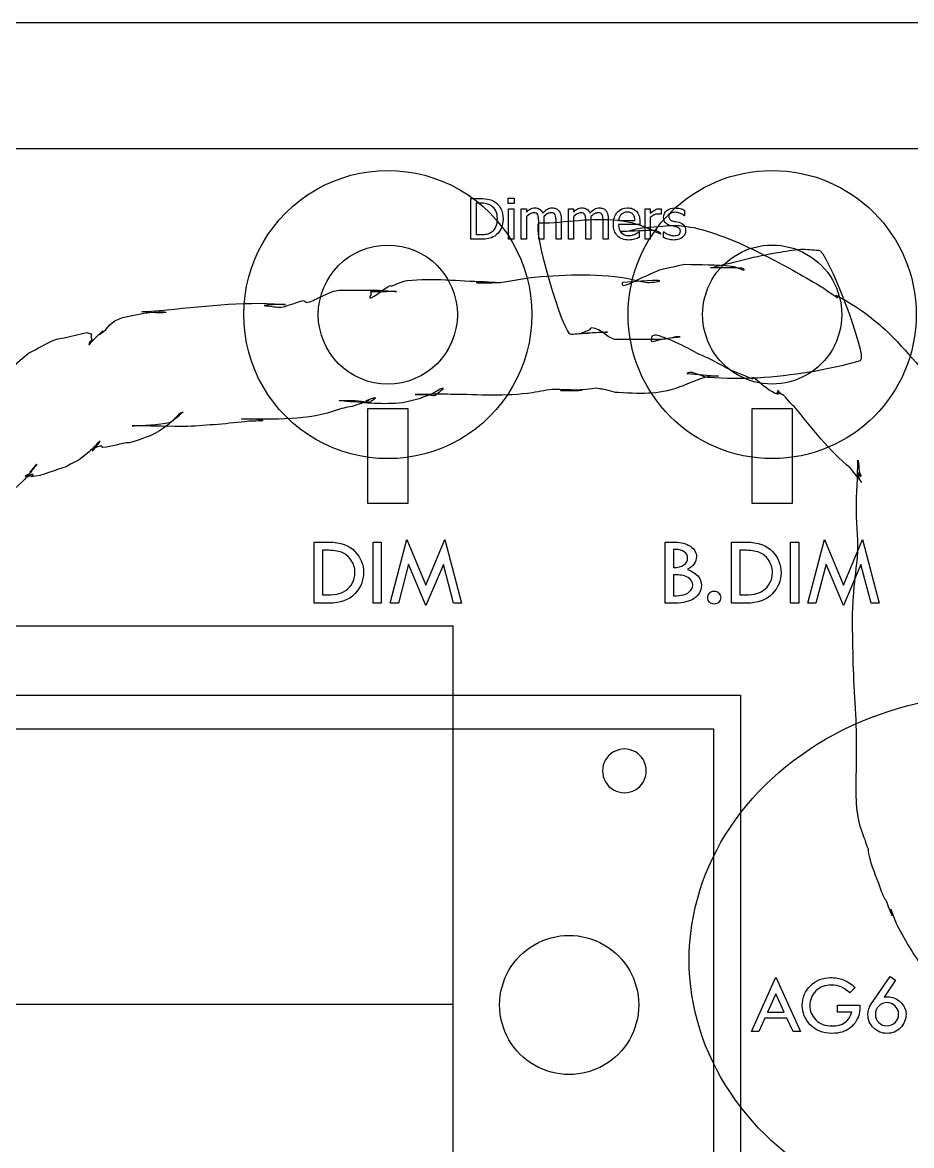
# Model space of a CAD drawing. Extents: x 0 to 339, y 0 to 211.
# Drawn here: x 191.9 to 236.6, y 153.9 to 210.4 of the extents above; entities that cross this region are included whole.
import ezdxf

# ---------------------------------------------------------------- set-up
doc = ezdxf.new("R2010")
doc.units = 0
doc.layers.add('Layer_1', color=7, linetype='CONTINUOUS')

msp = doc.modelspace()

# ---------------------------------------------------------------- linework, layer by layer
at = {"layer": 'Layer_1', "color": 7}
for p, q in [((0.13229, 210.418888), (338.58731, 210.418888)), ((209.256347, 190.985261), (211.256347, 190.985261)), ((209.256347, 186.211565), (209.256347, 190.985261)), ((211.256347, 190.985261), (211.256347, 186.211565)), ((228.597335, 190.985261), (230.597335, 190.985261)), ((228.597335, 186.211565), (228.597335, 190.985261)), ((230.597335, 190.985261), (230.597335, 186.211565)), ((211.256347, 186.211565), (209.256347, 186.211565)), ((230.597335, 186.211565), (228.597335, 186.211565)), ((206.541328, 184.266211), (207.286502, 184.266211)), ((206.541328, 181.193871), (206.541328, 184.266211)), ((209.512378, 184.266211), (209.927168, 184.266211)), ((209.512378, 181.193871), (209.512378, 184.266211)), ((209.927168, 184.266211), (209.927168, 181.193871)), ((210.375719, 181.193871), (211.214944, 184.394021)), ((211.214944, 184.394021), (212.177159, 182.103031)), ((212.177159, 182.103031), (213.13214, 184.394021)), ((213.13214, 184.394021), (213.971365, 181.193871)), ((224.212303, 184.266211), (224.699439, 184.266211)), ((224.212303, 181.193871), (224.212303, 184.266211)), ((227.552323, 184.266211), (228.297497, 184.266211)), ((227.552323, 181.193871), (227.552323, 184.266211)), ((230.523374, 184.266211), (230.938163, 184.266211)), ((230.523374, 181.193871), (230.523374, 184.266211)), ((230.938163, 184.266211), (230.938163, 181.193871)), ((231.386714, 181.193871), (232.22594, 184.394021)), ((232.22594, 184.394021), (233.188155, 182.103031)), ((233.188155, 182.103031), (234.143135, 184.394021)), ((234.143135, 184.394021), (234.982361, 181.193871)), ((207.173162, 183.856271), (206.96094, 183.856241)), ((206.96094, 183.856241), (206.96094, 181.608661)), ((224.627092, 183.894831), (224.627092, 182.985671)), ((224.627092, 183.894651), (224.627092, 183.894831)), ((228.184159, 183.856271), (227.971936, 183.856241)), ((227.971936, 183.856241), (227.971936, 181.608661)), ((211.299349, 183.164121), (210.785685, 181.193871)), ((212.177159, 181.075711), (211.299349, 183.164121)), ((213.052558, 183.149651), (212.177159, 181.075711)), ((213.561399, 181.193871), (213.052558, 183.149651)), ((232.310344, 183.164121), (231.796681, 181.193871)), ((233.188155, 181.075711), (232.310344, 183.164121)), ((234.063554, 183.149651), (233.188155, 181.075711)), ((234.572394, 181.193871), (234.063554, 183.149651)), ((224.627092, 182.621521), (224.627092, 181.570081)), ((224.769373, 182.621521), (224.627092, 182.621521)), ((206.96094, 181.608661), (206.98506, 181.608661)), ((224.627092, 181.570081), (224.660852, 181.570081)), ((226.357391, 181.476031), (226.357391, 181.476031)), ((227.971936, 181.608661), (227.996056, 181.608661)), ((207.291325, 181.193871), (206.541328, 181.193871)), ((209.927168, 181.193871), (209.512378, 181.193871)), ((210.785685, 181.193871), (210.375719, 181.193871)), ((213.971365, 181.193871), (213.561399, 181.193871)), ((224.71632, 181.193871), (224.212303, 181.193871)), ((228.30232, 181.193871), (227.552323, 181.193871)), ((230.938163, 181.193871), (230.523374, 181.193871)), ((231.796681, 181.193871), (231.386714, 181.193871)), ((234.982361, 181.193871), (234.572394, 181.193871)), ((228.549409, 159.634161), (229.781375, 162.368871)), ((229.781375, 162.368871), (231.025743, 159.634161)), ((234.593482, 161.051761), (235.533995, 162.410221)), ((235.808914, 162.220051), (235.230138, 161.374621)), ((235.533995, 162.410221), (235.808914, 162.220051)), ((233.769762, 161.847981), (233.503111, 161.585461)), ((233.769759, 161.847931), (233.769762, 161.847981)), ((229.781375, 161.544121), (229.357628, 160.607741)), ((230.205122, 160.607741), (229.781375, 161.544121)), ((235.331423, 161.382621), (235.407903, 161.386621)), ((229.357628, 160.607741), (230.205122, 160.607741)), ((232.893329, 160.607741), (232.893329, 160.967411)), ((232.893329, 160.967411), (234.015741, 160.967411)), ((233.604397, 160.607741), (232.893329, 160.607741)), ((229.223269, 160.308021), (228.923546, 159.634161)), ((230.341547, 160.308021), (229.223269, 160.308021)), ((230.649539, 159.634161), (230.341547, 160.308021)), ((235.957742, 160.506461), (235.957742, 160.506461)), ((228.923546, 159.634161), (228.549409, 159.634161)), ((231.025743, 159.634161), (230.649539, 159.634161))]:
    msp.add_line(p, q, dxfattribs=at)
at = {"layer": 'Layer_1', "color": 6}
for p, q in [((122.48033, 204.072506), (238.4753, 204.072506)), ((214.437209, 199.506736), (214.437209, 201.558635)), ((214.437209, 201.558635), (214.904364, 201.558635)), ((214.918142, 201.324328), (214.710059, 201.324328)), ((214.710059, 201.324328), (214.710059, 199.740962)), ((216.316849, 201.303695), (216.316849, 201.572412)), ((216.316849, 201.572412), (216.611749, 201.572412)), ((216.611749, 201.303695), (216.316849, 201.303695)), ((216.611749, 201.572412), (216.611749, 201.303695)), ((216.334768, 199.506733), (216.334768, 201.046001)), ((216.334768, 201.046001), (216.593839, 201.046001)), ((216.593839, 201.046001), (216.593839, 199.506733)), ((216.974201, 199.506717), (216.974201, 201.046001)), ((216.974201, 201.046001), (217.233273, 201.046001)), ((217.233273, 201.046001), (217.233273, 200.875125)), ((217.233273, 200.656001), (217.233273, 199.506717)), ((219.344425, 199.506717), (219.344425, 201.046001)), ((219.344425, 201.046001), (219.603496, 201.046001)), ((219.603496, 201.046001), (219.603496, 200.875125)), ((219.603496, 200.656001), (219.603496, 199.506717)), ((223.20291, 199.506736), (223.20291, 201.046001)), ((223.20291, 201.046001), (223.461981, 201.046001)), ((223.461981, 201.046001), (223.461981, 200.817247)), ((224.018708, 200.767638), (224.004928, 200.767638)), ((224.018707, 201.037706), (224.018708, 200.767638)), ((225.184522, 200.694594), (225.170742, 200.694594)), ((225.184522, 200.971579), (225.184522, 200.694594)), ((215.77115, 200.534713), (215.77115, 200.534715)), ((216.055026, 200.530616), (216.055026, 200.530615)), ((217.84791, 199.506728), (217.84791, 200.39694)), ((218.106981, 200.519586), (218.106981, 199.506728)), ((218.72153, 199.506733), (218.72153, 200.396945)), ((218.980619, 200.519593), (218.980619, 199.506735)), ((220.218134, 199.506728), (220.218134, 200.39694)), ((220.477205, 200.519586), (220.477205, 199.506728)), ((221.091755, 199.506733), (221.091755, 200.396945)), ((221.350843, 200.519593), (221.350843, 199.506735)), ((222.938329, 200.249497), (221.871728, 200.249497)), ((221.871738, 200.447939), (222.686145, 200.447933)), ((222.938329, 200.390057), (222.938329, 200.249497)), ((223.461983, 200.59952), (223.461983, 199.506736)), ((214.909876, 199.506736), (214.437209, 199.506736)), ((214.710059, 199.740962), (214.918142, 199.740962)), ((216.593839, 199.506733), (216.334768, 199.506733)), ((217.233273, 199.506717), (216.974201, 199.506717)), ((218.106981, 199.506728), (217.84791, 199.506728)), ((218.980619, 199.506735), (218.72153, 199.506733)), ((219.603496, 199.506717), (219.344425, 199.506717)), ((220.477205, 199.506728), (220.218134, 199.506728)), ((221.350843, 199.506735), (221.091755, 199.506733)), ((222.894236, 199.882934), (222.909396, 199.882934)), ((222.909396, 199.882934), (222.909396, 199.600436)), ((223.461983, 199.506736), (223.20291, 199.506736)), ((224.127574, 199.599056), (224.127574, 199.889822)), ((224.127574, 199.889822), (224.141354, 199.889822)), ((222.382985, 199.470916), (222.382977, 199.470904)), ((224.638835, 199.469515), (224.638826, 199.469526)), ((150.02447, 180.058561), (213.52447, 180.058561)), ((213.52447, 180.066181), (213.52447, 103.868721)), ((133.51446, 176.568601), (228.00245, 176.568601)), ((228.00245, 176.568601), (228.00245, 103.416601)), ((150.02447, 161.018721), (213.52447, 161.018721))]:
    msp.add_line(p, q, dxfattribs=at)
at = {"layer": 'Layer_1', "color": 3}
for p, q in [((217.878861, 200.331236), (217.878861, 200.331236)), ((217.506332, 195.718723), (217.506332, 195.718723)), ((234.033145, 193.396991), (234.032565, 193.396171)), ((135.21533, 174.867691), (226.649893, 174.867691)), ((226.649893, 174.867691), (226.649893, 105.058639))]:
    msp.add_line(p, q, dxfattribs=at)
at = {"layer": 'Layer_1', "color": 1}
for p, q in [((213.756332, 195.718723), (213.756332, 195.718723)), ((233.097305, 195.718723), (233.097305, 195.718723)), ((222.161834, 173.857241), (222.161834, 173.857241)), ((222.881713, 160.977741), (222.881713, 160.977741))]:
    msp.add_line(p, q, dxfattribs=at)
at = {"layer": 'Layer_1', "color": 3}
for points in [[(206.631332, 201.997407), (208.87449, 203.292495), (211.638174, 203.292495), (213.881332, 201.997407)], [(222.347305, 195.718723), (222.347305, 199.722787), (225.593241, 202.968723), (229.597305, 202.968723)], [(229.597305, 202.968723), (233.601369, 202.968723), (236.847305, 199.722787), (236.847305, 195.718723)], [(203.006332, 195.718723), (203.006332, 198.308899), (204.388174, 200.702319), (206.631332, 201.997407)], [(213.881332, 201.997407), (216.12449, 200.702319), (217.506332, 198.308899), (217.506332, 195.718723)], [(218.155883, 200.327236), (219.458519, 200.380106), (220.770662, 200.643171), (222.072885, 200.42822)], [(219.492864, 194.714886), (219.095727, 194.600756), (217.481727, 200.217109), (217.878861, 200.331236)], [(217.878861, 200.331236), (217.971201, 200.329936), (218.06354, 200.328636), (218.155883, 200.327236)], [(222.072885, 200.42822), (222.607661, 200.325093), (222.648592, 200.33964), (223.176124, 200.141291)], [(222.278677, 199.916322), (222.540011, 199.950662), (222.788648, 200.062777), (223.051334, 200.084466)], [(223.051334, 200.084466), (224.915824, 200.23841), (224.505256, 200.257097), (225.673667, 200.094936)], [(223.176124, 200.141291), (223.342824, 200.078611), (223.503318, 200.000472), (223.665592, 199.92709)], [(225.673667, 200.094936), (226.838297, 199.796653), (227.948152, 199.354751), (229.0175, 198.803809)], [(222.014898, 199.899282), (221.926828, 199.896682), (222.191319, 199.904882), (222.278677, 199.916322)], [(223.756549, 199.959292), (223.175998, 199.939292), (222.595547, 199.916162), (222.014898, 199.899282)], [(223.665592, 199.92709), (223.76874, 199.88044), (223.865792, 199.819609), (223.9723, 199.781251)], [(223.99904, 199.807001), (223.92542, 199.867751), (223.837379, 199.908528), (223.756549, 199.959292)], [(223.9723, 199.781251), (223.98394, 199.777051), (224.00858, 199.799131), (223.99904, 199.807001)], [(229.861272, 198.838987), (230.254848, 198.904287), (230.648455, 198.980645), (231.046738, 199.003773)], [(231.046738, 199.003773), (231.338631, 199.020723), (231.630734, 198.973723), (231.922731, 198.958693)], [(231.922731, 198.958693), (232.316002, 199.107922), (234.426417, 193.546221), (234.033145, 193.396991)], [(226.68832, 198.11748), (227.742769, 198.374841), (228.788863, 198.661059), (229.861272, 198.838987)], [(229.0175, 198.803809), (229.985695, 198.325546), (230.929244, 197.792573), (231.858487, 197.244873)], [(223.233605, 197.659855), (224.002238, 197.995), (223.817366, 197.942933), (224.521227, 198.104271)], [(224.521227, 198.104271), (224.750088, 198.156731), (224.980003, 198.204481), (225.209389, 198.254586)], [(225.209389, 198.254586), (225.989841, 198.223866), (226.772862, 198.232756), (227.550745, 198.162426)], [(226.505437, 198.07684), (226.443057, 198.07984), (226.627357, 198.10393), (226.68832, 198.11748)], [(228.075634, 198.05152), (227.553177, 198.08402), (227.028312, 198.05197), (226.505437, 198.07684)], [(227.550745, 198.162426), (227.720693, 198.147066), (227.872503, 198.048251), (228.035888, 197.99903)], [(228.035888, 197.99903), (228.082898, 197.98487), (228.151162, 197.93347), (228.180803, 197.97262)], [(228.180803, 197.97262), (228.207263, 198.00756), (228.119373, 198.0488), (228.075634, 198.05152)], [(209.349105, 196.565866), (209.417595, 196.425884), (210.376299, 197.332012), (210.446684, 197.154376)], [(210.446684, 197.154376), (210.710079, 197.247026), (210.959327, 197.401792), (211.236867, 197.432315)], [(211.236867, 197.432315), (212.51812, 197.573224), (213.821031, 197.404845), (215.103689, 197.380855)], [(214.704906, 197.329215), (214.623426, 197.328528), (214.867305, 197.314715), (214.948736, 197.311815)], [(215.90285, 197.319715), (215.503644, 197.309915), (215.104221, 197.332505), (214.704906, 197.329215)], [(214.948736, 197.311815), (215.13918, 197.305015), (215.329995, 197.317415), (215.520426, 197.310615)], [(215.103689, 197.380855), (215.248535, 197.370465), (215.393434, 197.360755), (215.53823, 197.349675)], [(215.520426, 197.310615), (216.33888, 197.360885), (217.131416, 197.579775), (217.950246, 197.628176)], [(215.53823, 197.349675), (215.659824, 197.340375), (216.024762, 197.322715), (215.90285, 197.319715)], [(217.950246, 197.628176), (219.583796, 197.760947), (221.267692, 197.806719), (222.871183, 197.421141)], [(222.065043, 197.331291), (222.031483, 197.328391), (222.044593, 197.263051), (222.054323, 197.230801)], [(223.216433, 197.351891), (223.695612, 197.271611), (225.074303, 197.592351), (222.065043, 197.331291)], [(222.112113, 197.175461), (222.505263, 197.279703), (222.861509, 197.497611), (223.233605, 197.659855)], [(222.871183, 197.421141), (222.986267, 197.398061), (223.100672, 197.371281), (223.216433, 197.351891)], [(231.858487, 197.244873), (232.291343, 196.993891), (232.100639, 197.114632), (232.643093, 196.733035)], [(206.766733, 196.567539), (208.080985, 197.134834), (207.287277, 196.883954), (209.679401, 196.953378)], [(209.405115, 196.770168), (209.410715, 196.699778), (209.318075, 196.629294), (209.349105, 196.565866)], [(210.677494, 196.881628), (210.244025, 196.867248), (209.810214, 196.866248), (209.376575, 196.858548)], [(209.376575, 196.858548), (209.386075, 196.829088), (209.402665, 196.801028), (209.405115, 196.770168)], [(209.679401, 196.953378), (209.79132, 196.956578), (210.294068, 196.901158), (210.409757, 196.892838)], [(210.409757, 196.892838), (210.498847, 196.886438), (210.76677, 196.884638), (210.677494, 196.881628)], [(222.054323, 197.230801), (222.062023, 197.205271), (222.092843, 197.193911), (222.112113, 197.175461)], [(232.643093, 196.733035), (232.724283, 196.675915), (232.792615, 196.596487), (232.884237, 196.558282)], [(232.884237, 196.558282), (232.931057, 196.538762), (232.702313, 196.680753), (232.807097, 196.689484)], [(232.807097, 196.689484), (232.970282, 196.601144), (233.133466, 196.512814), (233.296648, 196.424479)], [(196.918947, 195.567644), (199.050904, 196.116699), (200.034392, 195.671952), (197.915076, 195.85461)], [(198.372205, 195.88501), (200.433116, 196.05823), (202.484137, 196.376935), (204.560756, 196.261501)], [(204.035333, 196.182591), (203.935453, 196.171911), (204.234721, 196.157711), (204.333945, 196.142071)], [(204.560756, 196.261501), (205.712017, 196.184011), (204.802765, 196.264701), (204.035333, 196.182591)], [(204.333945, 196.142071), (204.589374, 196.101801), (204.824138, 196.059641), (205.082022, 196.132271)], [(205.082022, 196.132271), (205.390288, 196.220301), (205.686214, 196.35264), (205.999436, 196.420969)], [(205.999436, 196.420969), (206.017986, 196.424969), (206.166629, 196.332909), (206.184052, 196.332789)], [(206.184052, 196.332789), (206.355044, 196.331589), (206.677037, 196.524046), (206.766733, 196.567539)], [(233.296648, 196.424479), (234.17979, 195.926767), (234.972444, 195.287471), (235.686475, 194.567456)], [(195.778249, 194.723361), (196.242439, 195.040813), (196.25298, 195.396134), (196.918947, 195.567644)], [(197.915076, 195.85461), (197.762925, 195.86772), (198.219829, 195.87487), (198.372205, 195.88501)], [(206.631332, 189.440039), (204.388174, 190.735127), (203.006332, 193.128547), (203.006332, 195.718723)], [(217.506332, 195.718723), (217.506332, 193.128547), (216.12449, 190.735127), (213.881332, 189.440039)], [(229.597305, 188.468723), (225.593241, 188.468723), (222.347305, 191.714659), (222.347305, 195.718723)], [(236.847305, 195.718723), (236.847305, 191.714659), (233.601369, 188.468723), (229.597305, 188.468723)], [(220.523903, 195.055637), (220.486823, 195.056007), (220.390469, 194.942587), (220.371543, 194.930936)], [(221.861568, 194.468011), (221.377581, 194.388411), (220.997484, 195.05077), (220.523903, 195.055637)], [(192.1743, 193.770171), (192.637517, 193.995031), (193.060628, 194.291461), (193.548332, 194.469141)], [(193.548332, 194.469141), (193.680774, 194.517441), (193.825948, 194.518441), (193.963852, 194.547641)], [(193.963852, 194.547641), (194.344529, 194.628241), (194.720536, 194.729921), (195.101399, 194.809621)], [(195.101399, 194.809621), (195.419677, 194.711521), (195.315748, 194.825121), (195.335526, 194.556441)], [(195.355526, 194.464541), (195.323156, 194.376241), (195.188979, 194.312271), (195.212654, 194.221251)], [(195.335526, 194.556441), (195.337926, 194.525141), (195.366316, 194.493941), (195.355526, 194.464541)], [(195.376675, 194.383231), (195.555321, 194.557501), (195.734632, 194.731091), (195.913612, 194.905025)], [(195.913612, 194.905025), (195.868492, 194.844475), (195.715915, 194.680731), (195.778249, 194.723361)], [(219.884839, 194.741586), (219.75418, 194.732586), (219.623521, 194.723786), (219.492864, 194.714886)], [(220.24626, 194.880486), (219.691643, 194.691536), (220.071278, 194.839986), (221.305509, 194.832886)], [(220.998232, 194.819786), (220.627115, 194.796186), (220.255804, 194.768286), (219.884839, 194.741586)], [(220.371543, 194.930936), (220.333203, 194.907336), (220.288023, 194.897326), (220.24626, 194.880486)], [(221.305509, 194.832886), (221.408024, 194.832306), (221.100544, 194.825886), (220.998232, 194.819786)], [(224.169785, 194.473011), (223.400776, 194.448311), (222.630974, 194.470011), (221.861568, 194.468011)], [(223.549022, 194.628461), (223.423181, 194.091371), (223.502612, 194.538061), (224.959905, 194.591861)], [(224.154645, 194.560461), (223.953975, 194.630961), (223.740612, 194.767121), (223.549022, 194.628461)], [(225.347228, 194.030001), (224.951764, 194.216661), (224.567501, 194.415371), (224.154645, 194.560461)], [(224.825917, 194.601961), (224.603966, 194.581461), (224.392564, 194.480171), (224.169785, 194.473011)], [(224.959905, 194.591861), (225.004665, 194.593861), (224.870515, 194.606061), (224.825917, 194.601961)], [(235.686475, 194.567456), (236.72854, 193.467676), (237.736927, 192.329956), (238.590201, 191.074556)], [(195.212654, 194.221251), (195.231994, 194.146851), (195.321668, 194.329581), (195.376675, 194.383231)], [(226.372497, 193.517871), (225.329559, 194.019331), (226.548431, 193.373801), (225.347228, 194.030001)], [(191.189868, 192.815891), (192.174943, 193.827921), (190.741698, 192.549531), (192.1743, 193.770171)], [(228.298261, 192.609651), (227.616507, 192.828001), (227.013357, 193.209731), (226.372497, 193.517871)], [(234.032565, 193.396171), (232.352104, 192.906011), (230.607227, 192.650861), (228.863922, 192.520701)], [(225.503031, 192.809851), (225.441641, 192.813851), (225.265179, 192.765051), (225.326184, 192.757051)], [(225.326184, 192.757051), (225.849553, 192.688851), (226.378217, 192.670551), (226.904235, 192.627291)], [(225.810297, 192.724951), (225.70861, 192.755751), (225.609055, 192.802851), (225.503031, 192.809851)], [(226.325618, 192.560401), (226.145979, 192.576001), (225.982856, 192.672631), (225.810297, 192.724951)], [(226.904235, 192.627291), (226.279565, 192.664491), (225.686446, 192.362951), (225.118324, 192.138891)], [(228.863922, 192.520701), (227.963063, 192.495301), (227.376609, 192.468801), (226.325618, 192.560401)], [(228.611052, 192.463151), (228.506787, 192.511951), (228.402523, 192.560851), (228.298261, 192.609651)], [(228.623482, 192.544651), (228.597012, 192.551651), (228.615182, 192.490351), (228.611052, 192.463151)], [(228.838739, 192.399501), (228.769799, 192.451801), (228.706828, 192.521351), (228.623482, 192.544651)], [(229.865862, 191.710961), (229.458772, 191.846191), (229.170638, 192.147691), (228.838739, 192.399501)], [(209.532186, 191.516821), (208.492623, 191.139711), (210.08538, 191.640161), (208.697259, 191.171121)], [(212.639225, 191.815031), (212.095281, 191.540391), (211.591671, 191.393451), (210.99702, 191.275331)], [(212.114472, 191.700091), (211.961347, 191.699091), (211.502001, 191.695091), (211.655081, 191.699091)], [(211.655081, 191.699091), (212.809215, 191.729191), (212.448109, 191.483171), (212.888804, 191.857631)], [(213.449948, 191.700991), (213.005157, 191.733491), (212.559723, 191.702991), (212.114472, 191.700091)], [(212.985054, 192.006391), (212.865189, 191.951691), (212.756832, 191.874411), (212.639225, 191.815031)], [(212.888804, 191.857631), (212.942554, 191.905831), (213.010806, 191.941731), (213.050054, 192.002391)], [(213.050054, 192.002391), (213.061854, 192.020591), (213.004794, 192.015391), (212.985054, 192.006391)], [(217.53857, 191.784791), (216.184994, 191.583201), (214.81315, 191.694291), (213.449948, 191.700991)], [(218.675337, 191.955651), (218.296892, 191.937051), (217.911545, 191.844331), (217.53857, 191.784791)], [(219.173375, 191.929951), (219.007203, 191.934951), (218.841368, 191.963751), (218.675337, 191.955651)], [(219.475884, 191.907451), (219.311823, 191.903451), (218.819519, 191.895651), (218.983634, 191.896851)], [(218.983634, 191.896851), (219.323595, 191.898851), (219.663804, 191.896131), (220.003439, 191.911251)], [(219.570292, 191.922951), (219.437985, 191.924951), (219.305648, 191.925951), (219.173375, 191.929951)], [(220.686538, 192.008851), (220.284297, 191.945651), (219.882511, 191.918651), (219.475884, 191.907451)], [(220.003439, 191.911251), (220.147732, 191.917251), (219.714673, 191.919251), (219.570292, 191.922951)], [(221.352637, 191.900221), (220.934166, 191.990921), (221.066204, 191.967221), (220.686538, 192.008851)], [(221.844576, 191.789231), (221.676643, 191.796231), (221.516924, 191.864631), (221.352637, 191.900221)], [(225.118324, 192.138891), (223.944934, 191.682331), (223.226207, 191.727661), (221.844576, 191.789231)], [(229.872153, 191.897681), (229.819783, 191.935381), (230.01928, 191.809381), (229.996312, 191.749091)], [(229.996312, 191.749091), (229.976252, 191.696491), (229.892272, 191.792291), (229.840252, 191.813891)], [(229.840252, 191.813891), (229.848752, 191.779591), (229.899402, 191.699811), (229.865862, 191.710961)], [(230.098835, 191.675241), (230.015285, 191.740241), (229.958053, 191.835811), (229.872153, 191.897681)], [(230.139465, 191.689641), (230.128935, 191.699641), (230.110175, 191.666441), (230.098835, 191.675241)], [(230.715799, 191.070051), (230.497547, 191.251251), (230.346293, 191.497851), (230.139465, 191.689641)], [(199.271848, 190.293421), (199.431241, 190.330321), (200.538181, 191.322341), (199.543337, 190.490151)], [(208.186515, 191.351231), (208.064134, 191.361831), (207.697036, 191.381431), (207.819747, 191.387131)], [(208.697259, 191.171121), (208.337582, 191.049581), (208.151998, 191.054671), (207.817274, 190.957751)], [(207.819747, 191.387131), (209.621255, 191.470331), (209.045098, 191.057361), (209.631486, 191.527021)], [(210.99702, 191.275331), (210.042125, 191.182431), (209.125537, 191.269331), (208.186515, 191.351231)], [(209.631486, 191.527021), (209.598386, 191.524021), (209.563466, 191.528021), (209.532186, 191.516821)], [(233.537279, 187.993331), (232.45186, 188.873171), (231.608424, 190.004701), (230.715799, 191.070051)], [(199.725831, 190.672201), (199.558355, 190.512381), (199.400571, 190.341551), (199.222112, 190.194101)], [(199.543337, 190.490151), (199.638487, 190.584451), (199.733938, 190.678421), (199.828773, 190.773021)], [(199.828773, 190.773021), (199.862773, 190.806921), (199.760583, 190.705321), (199.725831, 190.672201)], [(207.817274, 190.957751), (206.233099, 190.363391), (204.55643, 190.452871), (202.890671, 190.466141)], [(202.890671, 190.466141), (203.233322, 190.448341), (203.592005, 190.517941), (203.91862, 190.412841)], [(199.541843, 190.092341), (195.444889, 190.152841), (198.263495, 190.060041), (199.271848, 190.293421)], [(199.222112, 190.194101), (198.609091, 189.687601), (198.008963, 189.489591), (197.263608, 189.271651)], [(200.170969, 190.092891), (199.96126, 190.092711), (199.751527, 190.088891), (199.541843, 190.092341)], [(203.257796, 190.348041), (202.229194, 190.236001), (201.205318, 190.133751), (200.170969, 190.092891)], [(203.91862, 190.412841), (204.12931, 190.345041), (203.477826, 190.372041), (203.257796, 190.348041)], [(195.450666, 188.973391), (195.141323, 188.517581), (195.908395, 189.453041), (195.777651, 189.350251)], [(195.777651, 189.350251), (195.576949, 189.192451), (195.426163, 188.978031), (195.229088, 188.815731)], [(213.881332, 189.440039), (211.638174, 188.144951), (208.87449, 188.144951), (206.631332, 189.440039)], [(195.229088, 188.815731), (194.639551, 188.330201), (194.769438, 188.446011), (194.06581, 188.058701)], [(195.86639, 189.089491), (195.741578, 189.130791), (195.521013, 189.001691), (195.450666, 188.973391)], [(195.92298, 189.026691), (195.89487, 189.024691), (195.89313, 189.080591), (195.86639, 189.089491)], [(197.263608, 189.271651), (196.809509, 189.254451), (196.373447, 189.056471), (195.92298, 189.026691)], [(192.589777, 188.193661), (192.637517, 188.249661), (192.505817, 188.072601), (192.460179, 188.014831)], [(233.909059, 188.095441), (233.913859, 188.189741), (233.898129, 188.469201), (233.923399, 188.378251)], [(233.923399, 188.378251), (233.970859, 188.207451), (233.950449, 188.024391), (233.977469, 187.849191)], [(192.034518, 187.560481), (191.966138, 187.626581), (192.19016, 187.671121), (192.258171, 187.737591)], [(192.460179, 188.014831), (192.305342, 187.818811), (192.145743, 187.626591), (191.988525, 187.432471)], [(192.333921, 187.664381), (192.234121, 187.629781), (192.11048, 187.487071), (192.034518, 187.560481)], [(192.258171, 187.737591), (192.269811, 187.748991), (192.255571, 187.772791), (192.265171, 187.785891)], [(192.308583, 187.559981), (192.260463, 187.557981), (192.404873, 187.609581), (192.416221, 187.656381)], [(192.265171, 187.785891), (192.36734, 187.926401), (192.477123, 188.061401), (192.589777, 188.193661)], [(194.06581, 188.058701), (193.523766, 187.916381), (192.861657, 187.583221), (192.308583, 187.559981)], [(192.416221, 187.656381), (192.422721, 187.683181), (192.361351, 187.661381), (192.333921, 187.664381)], [(233.936942, 187.745901), (233.815266, 187.472141), (234.576789, 186.725911), (233.537279, 187.993331)], [(233.838789, 185.535951), (233.816669, 186.389821), (233.886529, 187.242201), (233.909059, 188.095441)], [(234.050179, 187.556301), (234.023289, 187.487801), (233.966839, 187.813171), (233.936942, 187.745901)], [(233.977469, 187.849191), (233.992819, 187.749791), (234.086919, 187.649941), (234.050179, 187.556301)], [(191.988525, 187.432471), (191.567972, 186.976741), (191.068772, 186.633841), (190.549311, 186.306201)], [(233.853849, 183.189211), (233.977851, 183.969951), (233.870729, 184.753431), (233.838789, 185.535951)], [(233.670582, 181.301211), (233.706222, 181.933831), (233.794397, 182.559041), (233.853849, 183.189211)], [(233.659182, 179.189091), (233.638042, 180.333601), (233.608692, 180.202671), (233.670582, 181.301211)], [(233.673472, 178.138831), (233.668672, 178.488921), (233.665672, 178.839031), (233.659182, 179.189091)], [(233.845258, 173.647731), (233.870098, 175.148331), (233.733758, 176.640941), (233.673472, 178.138831)], [(233.876858, 170.730721), (233.773287, 171.700421), (233.851568, 172.675621), (233.845258, 173.647731)], [(233.991605, 170.125031), (233.943215, 170.324741), (233.915105, 170.528831), (233.876858, 170.730721)], [(234.378034, 168.949421), (234.270386, 169.346801), (234.088742, 169.724171), (233.991605, 170.125031)], [(234.524534, 168.326581), (234.359169, 168.987161), (234.513844, 168.743701), (234.378034, 168.949421)], [(235.10285, 166.678901), (234.937834, 167.242921), (234.667835, 167.754121), (234.524534, 168.326581)], [(235.896479, 164.950681), (235.145965, 166.952361), (235.984119, 164.635881), (235.498048, 165.800631)], [(235.276684, 166.286601), (235.218744, 166.417371), (235.160793, 166.548131), (235.10285, 166.678901)], [(235.335734, 166.239901), (235.325334, 166.262701), (235.296364, 166.271001), (235.276684, 166.286601)], [(235.498048, 165.800631), (235.437928, 165.944681), (235.400438, 166.097841), (235.335734, 166.239901)], [(237.382305, 162.633361), (236.80437, 163.351861), (236.345011, 164.148371), (235.896479, 164.950681)]]:
    msp.add_open_spline(points, degree=3, dxfattribs=at)
at = {"layer": 'Layer_1', "color": 6}
for points in [[(214.904364, 201.558635), (215.097289, 201.558635), (215.248414, 201.543935), (215.357739, 201.514535)], [(215.226823, 201.295388), (215.14414, 201.314681), (215.041247, 201.324328), (214.918142, 201.324328)], [(215.459711, 201.200308), (215.387134, 201.244408), (215.309505, 201.276101), (215.226823, 201.295388)], [(215.357739, 201.514535), (215.467982, 201.486055), (215.561688, 201.446551), (215.638858, 201.396024)], [(215.6926, 200.93848), (215.640233, 201.050561), (215.562604, 201.137837), (215.459711, 201.200308)], [(215.638858, 201.396024), (215.77115, 201.308749), (215.873584, 201.192534), (215.946161, 201.04738)], [(215.77115, 200.534715), (215.77115, 200.69273), (215.744967, 200.827319), (215.6926, 200.93848)], [(215.946161, 201.04738), (216.018738, 200.903145), (216.055026, 200.730891), (216.055026, 200.530616)], [(217.233273, 200.875125), (217.301256, 200.943108), (217.36832, 200.995474), (217.434466, 201.032221)], [(217.412417, 200.78967), (217.350864, 200.754757), (217.291149, 200.7102), (217.233273, 200.656001)], [(217.588806, 200.84204), (217.532766, 200.84204), (217.47397, 200.824583), (217.412417, 200.78967)], [(217.434466, 201.032221), (217.501531, 201.069888), (217.575026, 201.088721), (217.654952, 201.088721)], [(217.72661, 200.81586), (217.692617, 200.833313), (217.646682, 200.84204), (217.588806, 200.84204)], [(217.654952, 201.088721), (217.745903, 201.088721), (217.826288, 201.068051), (217.896109, 201.026711)], [(217.80516, 200.73456), (217.786787, 200.771307), (217.760603, 200.798407), (217.72661, 200.81586)], [(217.83961, 200.592622), (217.834077, 200.653255), (217.822593, 200.700568), (217.80516, 200.73456)], [(217.896109, 201.026711), (217.966848, 200.985371), (218.020592, 200.917388), (218.057339, 200.822761)], [(218.057339, 200.822761), (218.135428, 200.910037), (218.21168, 200.976183), (218.286094, 201.021199)], [(218.290172, 200.792435), (218.229539, 200.760282), (218.166608, 200.713429), (218.101381, 200.651876)], [(218.101381, 200.651876), (218.102314, 200.636256), (218.103248, 200.617423), (218.104181, 200.595376)], [(218.286094, 201.021199), (218.360508, 201.066212), (218.441353, 201.088719), (218.528628, 201.088719)], [(218.462427, 200.842045), (218.40914, 200.842045), (218.351722, 200.825508), (218.290172, 200.792435)], [(218.60023, 200.815865), (218.566237, 200.833318), (218.520302, 200.842045), (218.462427, 200.842045)], [(218.528628, 201.088719), (218.594775, 201.088719), (218.654949, 201.078156), (218.709151, 201.057029)], [(218.67878, 200.734565), (218.660407, 200.771312), (218.634223, 200.798412), (218.60023, 200.815865)], [(218.71323, 200.592627), (218.707697, 200.65326), (218.696213, 200.700573), (218.67878, 200.734565)], [(218.709151, 201.057029), (218.763358, 201.036816), (218.81067, 201.003742), (218.851089, 200.957809)], [(218.851089, 200.957809), (218.892429, 200.910956), (218.924122, 200.852619), (218.946169, 200.782798)], [(218.946169, 200.782798), (218.969136, 200.712977), (218.980619, 200.625242), (218.980619, 200.519593)], [(219.603496, 200.875125), (219.671479, 200.943108), (219.738544, 200.995474), (219.80469, 201.032221)], [(219.782641, 200.78967), (219.721088, 200.754757), (219.661373, 200.7102), (219.603496, 200.656001)], [(219.95903, 200.84204), (219.90299, 200.84204), (219.844194, 200.824583), (219.782641, 200.78967)], [(219.80469, 201.032221), (219.871755, 201.069888), (219.94525, 201.088721), (220.025176, 201.088721)], [(220.096834, 200.81586), (220.062841, 200.833313), (220.016906, 200.84204), (219.95903, 200.84204)], [(220.025176, 201.088721), (220.116127, 201.088721), (220.196512, 201.068051), (220.266333, 201.026711)], [(220.175384, 200.73456), (220.157011, 200.771307), (220.130827, 200.798407), (220.096834, 200.81586)], [(220.209834, 200.592622), (220.204301, 200.653255), (220.192817, 200.700568), (220.175384, 200.73456)], [(220.266333, 201.026711), (220.337072, 200.985371), (220.390815, 200.917388), (220.427563, 200.822761)], [(220.427563, 200.822761), (220.505652, 200.910037), (220.581903, 200.976183), (220.656317, 201.021199)], [(220.660396, 200.792435), (220.599763, 200.760282), (220.536832, 200.713429), (220.471605, 200.651876)], [(220.471605, 200.651876), (220.472538, 200.636256), (220.473472, 200.617423), (220.474405, 200.595376)], [(220.656317, 201.021199), (220.730731, 201.066212), (220.811576, 201.088719), (220.898852, 201.088719)], [(220.832651, 200.842045), (220.779364, 200.842045), (220.721946, 200.825508), (220.660396, 200.792435)], [(220.970455, 200.815865), (220.936462, 200.833318), (220.890527, 200.842045), (220.832651, 200.842045)], [(220.898852, 201.088719), (220.964999, 201.088719), (221.025173, 201.078156), (221.079375, 201.057029)], [(221.049005, 200.734565), (221.030632, 200.771312), (221.004448, 200.798412), (220.970455, 200.815865)], [(221.083455, 200.592627), (221.077922, 200.65326), (221.066438, 200.700573), (221.049005, 200.734565)], [(221.079375, 201.057029), (221.133575, 201.036816), (221.180888, 201.003742), (221.221313, 200.957809)], [(221.221313, 200.957809), (221.262653, 200.910956), (221.294346, 200.852619), (221.316393, 200.782798)], [(221.316393, 200.782798), (221.33936, 200.712977), (221.350843, 200.625242), (221.350843, 200.519593)], [(221.608519, 200.26741), (221.608519, 200.518213), (221.674206, 200.717569), (221.805579, 200.865478)], [(221.805579, 200.865478), (221.936952, 201.014307), (222.108747, 201.088721), (222.320965, 201.088721)], [(221.998508, 200.753863), (221.959921, 200.713443), (221.930525, 200.668427), (221.910318, 200.618816)], [(222.129422, 200.843433), (222.081649, 200.82322), (222.038011, 200.793363), (221.998508, 200.753863)], [(222.305811, 200.875123), (222.236909, 200.875123), (222.178113, 200.86456), (222.129422, 200.843433)], [(222.480822, 200.844803), (222.433969, 200.865016), (222.375632, 200.875123), (222.305811, 200.875123)], [(222.320965, 201.088721), (222.416509, 201.088721), (222.501029, 201.074941), (222.574524, 201.047381)], [(222.597955, 200.756613), (222.567642, 200.7952), (222.528597, 200.824596), (222.480822, 200.844803)], [(222.574524, 201.047381), (222.648019, 201.019821), (222.712328, 200.976643), (222.76745, 200.917846)], [(222.661345, 200.628456), (222.646645, 200.678983), (222.625515, 200.721702), (222.597955, 200.756613)], [(222.76745, 200.917846), (222.82257, 200.859053), (222.86483, 200.786935), (222.894229, 200.701494)], [(222.894229, 200.701494), (222.923629, 200.616974), (222.938329, 200.513162), (222.938329, 200.390057)], [(223.461981, 200.817247), (223.556606, 200.900848), (223.638829, 200.959645), (223.70865, 200.993636)], [(223.657664, 200.734568), (223.588762, 200.704248), (223.523535, 200.659232), (223.461983, 200.59952)], [(223.865748, 200.780038), (223.795927, 200.780038), (223.726566, 200.764881), (223.657664, 200.734568)], [(223.70865, 200.993636), (223.779389, 201.028549), (223.847832, 201.046006), (223.913977, 201.046006)], [(223.942918, 200.777238), (223.921791, 200.779105), (223.896068, 200.780038), (223.865748, 200.780038)], [(223.913977, 201.046006), (223.940617, 201.046006), (223.96037, 201.045073), (223.973237, 201.043206)], [(224.004928, 200.767638), (223.985635, 200.773171), (223.964965, 200.776371), (223.942918, 200.777238)], [(223.973237, 201.043206), (223.987017, 201.042273), (224.002174, 201.040439), (224.018707, 201.037706)], [(224.134457, 200.613288), (224.134457, 200.752011), (224.186822, 200.86501), (224.291553, 200.952286)], [(224.291553, 200.952286), (224.396284, 201.039561), (224.535466, 201.083199), (224.709099, 201.083199)], [(224.487235, 200.810347), (224.428442, 200.77452), (224.399045, 200.720317), (224.399045, 200.647738)], [(224.399045, 200.647738), (224.399045, 200.583431), (224.416502, 200.5352), (224.451415, 200.503044)], [(224.703587, 200.864087), (224.618148, 200.864087), (224.546031, 200.846174), (224.487235, 200.810347)], [(224.948877, 200.818617), (224.868032, 200.84893), (224.786269, 200.864087), (224.703587, 200.864087)], [(224.709099, 201.083199), (224.794537, 201.083199), (224.880435, 201.072636), (224.966792, 201.051509)], [(225.170742, 200.694594), (225.104595, 200.746961), (225.03064, 200.788302), (224.948877, 200.818617)], [(224.966792, 201.051509), (225.053149, 201.030382), (225.125726, 201.003739), (225.184522, 200.971579)], [(215.485894, 199.877389), (215.580519, 199.941696), (215.651718, 200.027134), (215.69949, 200.133704)], [(215.69949, 200.133704), (215.747263, 200.241191), (215.77115, 200.374861), (215.77115, 200.534713)], [(216.055026, 200.530615), (216.055026, 200.343202), (216.0169, 200.174162), (215.940649, 200.023497)], [(217.84791, 200.39694), (217.84791, 200.467679), (217.845143, 200.532907), (217.83961, 200.592622)], [(218.104181, 200.595376), (218.106048, 200.574249), (218.106981, 200.548986), (218.106981, 200.519586)], [(218.72153, 200.396945), (218.72153, 200.467684), (218.718763, 200.532912), (218.71323, 200.592627)], [(220.218134, 200.39694), (220.218134, 200.467679), (220.215367, 200.532907), (220.209834, 200.592622)], [(220.474405, 200.595376), (220.476272, 200.574249), (220.477205, 200.548986), (220.477205, 200.519586)], [(221.091755, 200.396945), (221.091755, 200.467684), (221.088988, 200.532912), (221.083455, 200.592627)], [(221.811091, 199.67761), (221.676043, 199.816332), (221.608519, 200.012932), (221.608519, 200.26741)], [(221.871728, 200.249497), (221.871728, 200.070352), (221.916744, 199.933467), (222.006776, 199.838842)], [(221.910318, 200.618816), (221.890105, 200.570123), (221.877245, 200.513164), (221.871738, 200.447939)], [(222.686145, 200.447933), (222.684278, 200.517754), (222.676012, 200.577928), (222.661345, 200.628456)], [(224.214387, 200.354217), (224.1611, 200.425875), (224.134457, 200.512232), (224.134457, 200.613288)], [(224.470702, 200.197121), (224.353109, 200.231114), (224.267671, 200.28348), (224.214387, 200.354217)], [(224.451415, 200.503044), (224.486328, 200.471811), (224.542368, 200.446087), (224.619535, 200.425874)], [(224.618152, 200.161291), (224.564865, 200.172318), (224.515715, 200.184261), (224.470702, 200.197121)], [(224.747688, 200.132351), (224.714615, 200.140618), (224.671436, 200.150264), (224.618152, 200.161291)], [(224.619535, 200.425874), (224.658122, 200.415767), (224.700841, 200.405661), (224.747693, 200.395554)], [(224.925455, 200.053801), (224.892382, 200.085034), (224.833126, 200.111218), (224.747688, 200.132351)], [(224.747693, 200.395554), (224.795466, 200.386367), (224.845535, 200.375344), (224.897899, 200.362484)], [(224.897899, 200.362484), (225.011817, 200.334004), (225.097255, 200.286692), (225.154214, 200.220547)], [(225.154214, 200.220547), (225.212094, 200.1544), (225.241034, 200.064368), (225.241034, 199.950451)], [(215.319153, 199.539806), (215.212585, 199.517759), (215.076159, 199.506736), (214.909876, 199.506736)], [(214.918142, 199.740962), (215.039409, 199.740962), (215.145518, 199.750609), (215.236469, 199.769902)], [(215.236469, 199.769902), (215.32742, 199.789195), (215.410561, 199.825024), (215.485894, 199.877389)], [(215.636102, 199.670719), (215.53229, 199.605492), (215.42664, 199.561855), (215.319153, 199.539806)], [(215.940649, 200.023497), (215.865316, 199.872832), (215.763801, 199.755239), (215.636102, 199.670719)], [(222.382977, 199.470904), (222.137686, 199.470904), (221.947058, 199.539806), (221.811091, 199.67761)], [(222.006776, 199.838842), (222.096807, 199.744217), (222.22129, 199.696904), (222.380224, 199.696904)], [(222.380224, 199.696904), (222.437184, 199.696904), (222.492765, 199.703334), (222.546966, 199.716194)], [(222.675129, 199.513626), (222.624602, 199.499846), (222.578668, 199.489283), (222.537325, 199.481936)], [(222.546966, 199.716194), (222.602086, 199.729054), (222.651696, 199.745591), (222.695795, 199.765804)], [(222.796396, 199.554966), (222.751383, 199.537513), (222.71096, 199.523733), (222.675129, 199.513626)], [(222.695795, 199.765804), (222.742648, 199.786931), (222.782152, 199.807141), (222.814306, 199.826434)], [(222.909396, 199.600436), (222.879076, 199.588496), (222.841409, 199.573339), (222.796396, 199.554966)], [(222.814306, 199.826434), (222.846459, 199.846647), (222.873103, 199.865481), (222.894236, 199.882934)], [(224.349438, 199.510866), (224.260325, 199.538426), (224.18637, 199.567823), (224.127574, 199.599056)], [(224.141354, 199.889822), (224.163401, 199.872369), (224.189124, 199.853075), (224.218524, 199.831942)], [(224.218524, 199.831942), (224.248844, 199.810815), (224.288807, 199.788765), (224.338414, 199.765792)], [(224.338414, 199.765792), (224.382507, 199.745579), (224.430739, 199.727665), (224.483108, 199.712052)], [(224.638826, 199.469526), (224.535933, 199.469526), (224.43947, 199.483306), (224.349438, 199.510866)], [(224.483108, 199.712052), (224.536395, 199.696432), (224.591516, 199.688622), (224.648472, 199.688622)], [(224.899284, 199.505345), (224.830382, 199.481458), (224.743566, 199.469515), (224.638835, 199.469515)], [(224.648472, 199.688622), (224.689812, 199.688622), (224.733909, 199.693215), (224.780764, 199.702402)], [(224.780764, 199.702402), (224.827617, 199.712509), (224.862528, 199.724912), (224.885495, 199.739612)], [(224.885495, 199.739612), (224.917648, 199.760739), (224.940615, 199.783245), (224.954395, 199.807132)], [(225.086697, 199.610076), (225.031577, 199.564143), (224.969106, 199.529232), (224.899284, 199.505345)], [(224.976445, 199.914619), (224.976445, 199.976172), (224.959448, 200.022566), (224.925455, 200.053801)], [(224.954395, 199.807132), (224.969095, 199.831019), (224.976445, 199.866848), (224.976445, 199.914619)], [(225.201074, 199.76166), (225.175347, 199.702867), (225.137222, 199.652339), (225.086697, 199.610076)], [(225.241034, 199.950451), (225.241034, 199.884304), (225.227714, 199.821374), (225.201074, 199.76166)], [(222.537325, 199.481936), (222.496905, 199.474589), (222.445458, 199.470916), (222.382985, 199.470916)], [(233.159321, 174.815642), (237.948269, 177.202437), (243.848497, 177.202437), (248.637445, 174.815642)], [(225.420259, 163.244281), (225.420259, 168.01787), (228.370373, 172.428848), (233.159321, 174.815642)], [(233.159321, 151.67292), (228.370373, 154.059714), (225.420259, 158.470692), (225.420259, 163.244281)]]:
    msp.add_open_spline(points, degree=3, dxfattribs=at)
at = {"layer": 'Layer_1', "color": 1}
for points in [[(206.756332, 195.718723), (206.756332, 197.65172), (208.323335, 199.218723), (210.256332, 199.218723)], [(210.256332, 199.218723), (212.189329, 199.218723), (213.756332, 197.65172), (213.756332, 195.718723)], [(227.847305, 198.749812), (228.930209, 199.375027), (230.264401, 199.375027), (231.347305, 198.749812)], [(226.097305, 195.718723), (226.097305, 196.969153), (226.764401, 198.124597), (227.847305, 198.749812)], [(231.347305, 198.749812), (232.430209, 198.124597), (233.097305, 196.969153), (233.097305, 195.718723)], [(210.256332, 192.218723), (208.323335, 192.218723), (206.756332, 193.785726), (206.756332, 195.718723)], [(213.756332, 195.718723), (213.756332, 193.785726), (212.189329, 192.218723), (210.256332, 192.218723)], [(227.847305, 192.687634), (226.764401, 193.312849), (226.097305, 194.468293), (226.097305, 195.718723)], [(233.097305, 195.718723), (233.097305, 194.468293), (232.430209, 193.312849), (231.347305, 192.687634)], [(231.347305, 192.687634), (230.264401, 192.062419), (228.930209, 192.062419), (227.847305, 192.687634)], [(222.161834, 173.857241), (221.768842, 173.857241), (221.405702, 173.647582), (221.209206, 173.307241)], [(223.114462, 173.307241), (222.917966, 173.647582), (222.554826, 173.857241), (222.161834, 173.857241)], [(221.209206, 173.307241), (221.01271, 172.9669), (221.01271, 172.547582), (221.209206, 172.207241)], [(223.114462, 172.207241), (223.310958, 172.547582), (223.310958, 172.9669), (223.114462, 173.307241)], [(221.209206, 172.207241), (221.405702, 171.8669), (221.768842, 171.657241), (222.161834, 171.657241)], [(222.161834, 171.657241), (222.554826, 171.657241), (222.917966, 171.8669), (223.114462, 172.207241)], [(217.631713, 164.00883), (218.714617, 164.634045), (220.048809, 164.634045), (221.131713, 164.00883)], [(215.881713, 160.977741), (215.881713, 162.228171), (216.548809, 163.383615), (217.631713, 164.00883)], [(221.131713, 164.00883), (222.214617, 163.383615), (222.881713, 162.228171), (222.881713, 160.977741)], [(217.631713, 157.946652), (216.548809, 158.571867), (215.881713, 159.727311), (215.881713, 160.977741)], [(222.881713, 160.977741), (222.881713, 159.727311), (222.214617, 158.571867), (221.131713, 157.946652)], [(221.131713, 157.946652), (220.048809, 157.321437), (218.714617, 157.321437), (217.631713, 157.946652)]]:
    msp.add_open_spline(points, degree=3, dxfattribs=at)
at = {"layer": 'Layer_1', "color": 7}
for points in [[(207.286502, 184.266211), (207.876532, 184.266211), (208.315437, 184.110264), (208.603217, 183.798371)], [(224.699439, 184.266211), (225.019374, 184.266211), (225.280627, 184.196274), (225.483199, 184.056401)], [(228.297497, 184.266211), (228.887527, 184.266211), (229.326432, 184.110264), (229.614213, 183.798371)], [(207.920748, 183.757371), (207.735861, 183.823304), (207.486666, 183.856271), (207.173162, 183.856271)], [(208.40065, 183.371521), (208.26721, 183.562834), (208.107243, 183.691451), (207.920748, 183.757371)], [(208.603217, 183.798371), (208.890998, 183.486471), (209.034888, 183.130361), (209.034888, 182.730041)], [(224.73079, 183.899651), (224.690597, 183.899651), (224.656031, 183.897984), (224.627092, 183.894651)], [(225.17693, 183.781481), (225.065997, 183.860261), (224.917284, 183.899651), (224.73079, 183.899651)], [(225.343328, 183.470391), (225.343328, 183.600618), (225.287862, 183.704314), (225.17693, 183.781481)], [(225.483199, 184.056401), (225.68577, 183.918141), (225.787056, 183.742901), (225.787056, 183.530681)], [(228.931744, 183.757371), (228.746857, 183.823304), (228.497662, 183.856271), (228.184159, 183.856271)], [(229.411646, 183.371521), (229.278206, 183.562834), (229.118239, 183.691451), (228.931744, 183.757371)], [(229.614213, 183.798371), (229.901993, 183.486471), (230.045883, 183.130361), (230.045883, 182.730041)], [(208.60081, 182.730041), (208.60081, 182.966374), (208.53409, 183.180201), (208.40065, 183.371521)], [(224.627092, 182.985671), (224.858603, 182.989004), (225.035451, 183.033214), (225.157637, 183.118301)], [(225.157637, 183.118301), (225.281431, 183.203514), (225.343328, 183.320878), (225.343328, 183.470391)], [(225.787056, 183.530681), (225.787056, 183.271841), (225.637539, 183.055604), (225.338505, 182.881971)], [(229.611806, 182.730041), (229.611806, 182.966374), (229.545086, 183.180201), (229.411646, 183.371521)], [(208.475408, 182.211551), (208.559009, 182.369111), (208.60081, 182.541941), (208.60081, 182.730041)], [(209.034888, 182.730041), (209.034888, 182.326508), (208.886175, 181.969598), (208.588748, 181.659311)], [(225.377088, 182.479241), (225.229178, 182.574094), (225.026606, 182.621521), (224.769373, 182.621521)], [(225.338505, 182.881971), (225.801526, 182.727631), (226.033036, 182.459948), (226.033036, 182.078921)], [(229.486405, 182.211551), (229.570006, 182.369111), (229.611806, 182.541941), (229.611806, 182.730041)], [(230.045883, 182.730041), (230.045883, 182.326508), (229.89717, 181.969598), (229.599743, 181.659311)], [(208.137789, 181.835351), (208.279268, 181.930204), (208.391807, 182.055604), (208.475408, 182.211551)], [(225.598952, 182.098211), (225.598952, 182.257378), (225.524997, 182.384388), (225.377088, 182.479241)], [(225.401203, 181.743711), (225.533036, 181.859464), (225.598952, 181.977631), (225.598952, 182.098211)], [(226.033036, 182.078921), (226.033036, 181.813648), (225.913261, 181.599821), (225.673712, 181.437441)], [(229.148785, 181.835351), (229.290264, 181.930204), (229.402804, 182.055604), (229.486405, 182.211551)], [(206.98506, 181.608661), (207.296956, 181.608661), (207.531682, 181.622328), (207.689238, 181.649661)], [(208.588748, 181.659311), (208.291321, 181.349018), (207.858847, 181.193871), (207.291325, 181.193871)], [(207.689238, 181.649661), (207.846793, 181.678594), (207.99631, 181.740491), (208.137789, 181.835351)], [(224.660852, 181.570081), (225.022587, 181.570081), (225.269371, 181.627958), (225.401203, 181.743711)], [(225.673712, 181.437441), (225.435771, 181.275061), (225.11664, 181.193871), (224.71632, 181.193871)], [(226.357391, 181.476031), (226.357391, 181.564451), (226.388741, 181.640818), (226.451441, 181.705131)], [(226.451441, 181.244521), (226.388741, 181.307254), (226.357391, 181.384424), (226.357391, 181.476031)], [(226.451441, 181.705131), (226.515748, 181.769464), (226.592918, 181.801631), (226.682951, 181.801631)], [(226.682951, 181.801631), (226.771375, 181.801631), (226.847741, 181.769464), (226.91205, 181.705131)], [(226.91205, 181.705131), (226.976357, 181.640798), (227.00851, 181.564431), (227.00851, 181.476031)], [(227.00851, 181.476031), (227.00851, 181.385998), (226.976357, 181.308828), (226.91205, 181.244521)], [(227.996056, 181.608661), (228.307952, 181.608661), (228.542678, 181.622328), (228.700234, 181.649661)], [(229.599743, 181.659311), (229.302317, 181.349018), (228.869843, 181.193871), (228.30232, 181.193871)], [(228.700234, 181.649661), (228.857789, 181.678594), (229.007306, 181.740491), (229.148785, 181.835351)], [(226.682951, 181.150421), (226.592919, 181.150421), (226.515749, 181.181788), (226.451441, 181.244521)], [(226.91205, 181.244521), (226.84935, 181.181788), (226.772984, 181.150421), (226.682951, 181.150421)], [(231.527002, 161.943011), (231.803987, 162.215864), (232.139539, 162.352291), (232.533658, 162.352291)], [(232.533658, 162.352291), (232.767925, 162.352291), (232.981521, 162.316461), (233.174446, 162.244801)], [(233.174446, 162.244801), (233.368749, 162.174521), (233.567187, 162.042231), (233.769759, 161.847931)], [(231.111523, 160.954961), (231.111523, 161.342188), (231.250016, 161.671538), (231.527002, 161.943011)], [(231.799856, 161.682611), (231.594529, 161.484178), (231.491865, 161.236131), (231.491865, 160.938471)], [(232.570869, 161.980271), (232.262188, 161.980271), (232.005184, 161.881051), (231.799856, 161.682611)], [(233.503111, 161.585461), (233.234394, 161.848668), (232.923646, 161.980271), (232.570869, 161.980271)], [(235.376899, 161.095571), (235.219802, 161.095571), (235.082687, 161.036314), (234.965554, 160.917801)], [(235.230138, 161.374621), (235.278371, 161.379954), (235.312133, 161.382621), (235.331423, 161.382621)], [(235.784109, 160.919871), (235.669732, 161.037004), (235.533995, 161.095571), (235.376899, 161.095571)], [(235.407903, 161.386621), (235.653194, 161.386621), (235.868856, 161.299118), (236.054891, 161.124111)], [(236.054891, 161.124111), (236.240926, 160.949098), (236.333944, 160.747214), (236.333944, 160.518461)], [(231.516666, 159.973111), (231.246571, 160.259738), (231.111523, 160.587021), (231.111523, 160.954961)], [(231.491865, 160.938471), (231.491865, 160.678024), (231.591084, 160.443068), (231.789521, 160.233601)], [(232.614277, 159.921481), (233.139309, 159.921481), (233.469349, 160.150234), (233.604397, 160.607741)], [(233.978531, 160.535391), (233.955104, 160.427904), (233.905495, 160.309394), (233.829703, 160.179861)], [(234.015741, 160.967411), (234.015741, 160.786891), (234.003338, 160.642884), (233.978531, 160.535391)], [(234.415715, 160.493651), (234.415715, 160.694844), (234.474971, 160.880881), (234.593482, 161.051761)], [(234.965554, 160.917801), (234.848421, 160.800668), (234.789854, 160.663554), (234.789854, 160.506461)], [(235.957742, 160.506461), (235.957742, 160.666308), (235.899864, 160.804111), (235.784109, 160.919871)], [(236.333944, 160.518461), (236.333944, 160.246988), (236.241615, 160.016854), (236.056958, 159.828061)], [(232.606005, 159.545221), (232.151253, 159.545221), (231.78814, 159.687851), (231.516666, 159.973111)], [(231.789521, 160.233601), (231.989336, 160.025521), (232.264255, 159.921481), (232.614277, 159.921481)], [(233.829703, 160.179861), (233.753911, 160.050328), (233.652625, 159.933884), (233.525846, 159.830531)], [(234.698902, 159.821861), (234.510111, 160.007894), (234.415715, 160.231824), (234.415715, 160.493651)], [(234.789854, 160.506461), (234.789854, 160.343848), (234.846354, 160.206041), (234.959353, 160.093041)], [(234.959353, 160.093041), (235.07373, 159.981421), (235.212912, 159.925611), (235.376899, 159.925611)], [(235.376899, 159.925611), (235.538129, 159.925611), (235.675244, 159.982111), (235.788243, 160.095111)], [(235.788243, 160.095111), (235.901242, 160.208111), (235.957742, 160.345228), (235.957742, 160.506461)], [(233.120703, 159.611421), (232.977387, 159.567288), (232.805821, 159.545221), (232.606005, 159.545221)], [(233.525846, 159.830531), (233.400445, 159.728558), (233.265397, 159.655521), (233.120703, 159.611421)], [(235.381031, 159.544871), (235.11507, 159.544871), (234.887693, 159.637201), (234.698902, 159.821861)], [(236.056958, 159.828061), (235.872301, 159.639268), (235.646992, 159.544871), (235.381031, 159.544871)]]:
    msp.add_open_spline(points, degree=3, dxfattribs=at)

doc.saveas('drawing.dxf')
